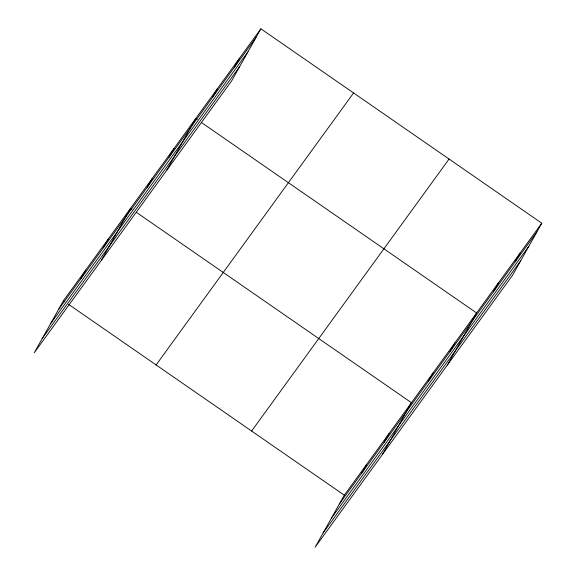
<?xml version="1.0" encoding="UTF-8"?>
<svg xmlns="http://www.w3.org/2000/svg" width="576" height="576" viewBox="0 0 576 576"><rect width="100%" height="100%" fill="white"/><g stroke="black" fill="none" stroke-linecap="round" stroke-linejoin="round"><path stroke-width="0.86" d="M260.885 28.8L63.418 300.78L34.229 352.793L231.696 80.813L260.885 28.8L541.771 223.207L512.582 275.22L315.115 547.2L344.304 495.187L541.771 223.207M80.885 278.705L85.795 269.957M103.262 247.882L108.173 239.134M101.369 260.323L130.558 208.31L132.026 209.326M147.37 187.142L152.273 178.394M169.092 157.219L173.995 148.471M166.529 170.568L195.718 118.555L197.194 119.57M212.53 97.387L217.44 88.639M234.252 67.464L239.162 58.716M361.771 473.112L366.682 464.364M384.156 442.289L389.059 433.541M382.255 454.723L411.444 402.71L136.44 212.386M428.256 381.542L433.166 372.794M449.978 351.626L454.889 342.878M447.422 364.968L476.611 312.962L201.607 122.63M493.423 291.787L498.326 283.039M515.146 261.871L520.049 253.123M58.507 309.528L255.974 37.548M50.494 323.806L247.961 51.826M42.235 338.515L239.71 66.535M156.11 364.939L353.578 92.952M251.611 431.035L449.078 159.048M339.394 503.935L536.861 231.955M331.38 518.213L528.854 246.233M323.129 532.922L520.596 260.942M63.418 300.78L64.886 301.802M68.566 304.344L344.304 495.187"/></g></svg>
